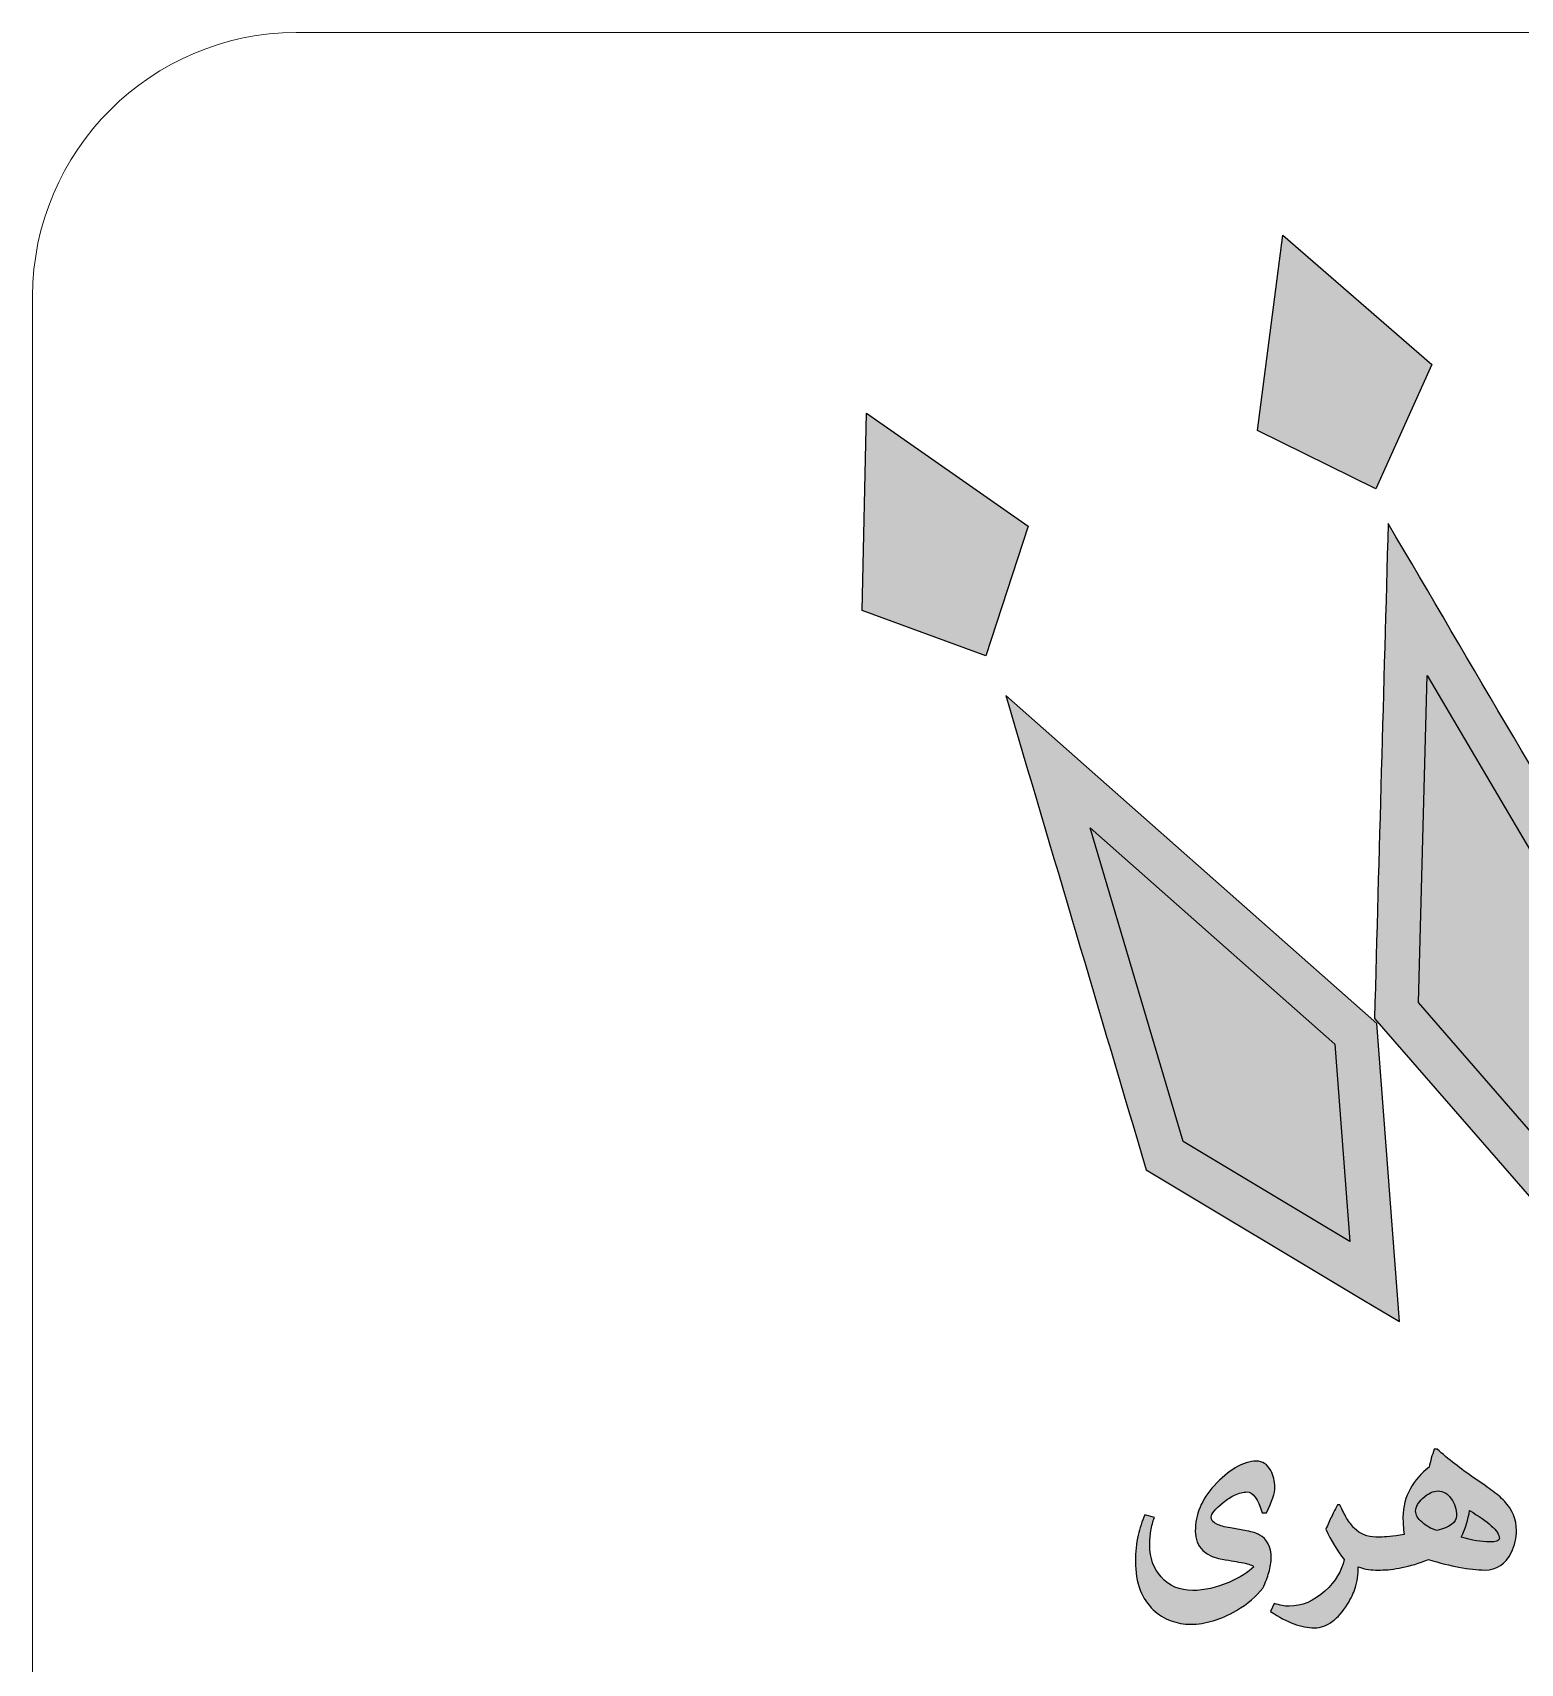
# Model space of a CAD drawing. Header units: millimetres. Extents: x -131.9 to -92.1, y -21.3 to 18.5.
# Drawn here: x -131.88 to -114.94, y -0.09 to 18.47 of the extents above; entities that cross this region are included whole.
import ezdxf

# ---------------------------------------------------------------- set-up
doc = ezdxf.new("R2010")
doc.units = ezdxf.units.MM
doc.header["$MEASUREMENT"] = 0
doc.layers.add('Layer 1', color=7, linetype='Continuous')

msp = doc.modelspace()

# ---------------------------------------------------------------- hatches: boundary and pattern name
at = {"layer": 'Layer 1', "true_color": 0x373435}
h = msp.add_hatch(color=250, dxfattribs=at)
edge = h.paths.add_edge_path()
edge.add_spline(control_points=[(-117.9332, 13.9409), (-117.9332, 13.9409), (-116.5868, 13.2786), (-116.5868, 13.2786), (-116.5868, 13.2786), (-115.9515, 14.6936), (-115.9515, 14.6936), (-115.9515, 14.6936), (-117.6451, 16.1672), (-117.6451, 16.1672), (-117.6451, 16.1672), (-117.9332, 13.9409), (-117.9332, 13.9409)], knot_values=[0, 0, 0, 0, 0.25, 0.25, 0.25, 0.5, 0.5, 0.5, 0.75, 0.75, 0.75, 1, 1, 1, 1], degree=3, periodic=1)
h = msp.add_hatch(color=250, dxfattribs=at)
edge = h.paths.add_edge_path()
edge.add_spline(control_points=[(-122.4361, 11.8939), (-122.4361, 11.8939), (-121.0271, 11.3787), (-121.0271, 11.3787), (-121.0271, 11.3787), (-120.546, 12.8536), (-120.546, 12.8536), (-120.546, 12.8536), (-122.387, 14.1384), (-122.387, 14.1384), (-122.387, 14.1384), (-122.4361, 11.8939), (-122.4361, 11.8939)], knot_values=[0, 0, 0, 0, 0.25, 0.25, 0.25, 0.5, 0.5, 0.5, 0.75, 0.75, 0.75, 1, 1, 1, 1], degree=3, periodic=1)
h = msp.add_hatch(color=250, dxfattribs=at)
edge = h.paths.add_edge_path()
edge.add_spline(control_points=[(-114.71, 5.0751), (-114.71, 5.0751), (-116.6022, 7.2501), (-116.6022, 7.2501), (-116.5525, 9.1275), (-116.4993, 11.0048), (-116.4478, 12.8822), (-115.4951, 11.2626), (-114.5431, 9.6425), (-113.5893, 8.0236), (-113.5893, 8.0236), (-114.3972, 4.7155), (-114.3972, 4.7155), (-114.3972, 4.7155), (-114.71, 5.0751), (-114.71, 5.0751)], knot_values=[0, 0, 0, 0, 0.2, 0.2, 0.2, 0.4, 0.4, 0.4, 0.6, 0.6, 0.6, 0.8, 0.8, 0.8, 1, 1, 1, 1], degree=3, periodic=1)
h = msp.add_hatch(color=250, dxfattribs=at)
edge = h.paths.add_edge_path()
edge.add_spline(control_points=[(-116.1041, 7.431), (-116.1041, 7.431), (-114.6498, 5.7593), (-114.6498, 5.7593), (-114.6498, 5.7593), (-114.1158, 7.9465), (-114.1158, 7.9465), (-114.1158, 7.9465), (-116.0022, 11.1528), (-116.0022, 11.1528), (-116.0022, 11.1528), (-116.1041, 7.431), (-116.1041, 7.431)], knot_values=[0, 0, 0, 0, 0.25, 0.25, 0.25, 0.5, 0.5, 0.5, 0.75, 0.75, 0.75, 1, 1, 1, 1], degree=3, periodic=1)
h = msp.add_hatch(color=250, dxfattribs=at)
edge = h.paths.add_edge_path()
edge.add_spline(control_points=[(-116.727, 4.0438), (-116.727, 4.0438), (-119.2013, 5.5254), (-119.2013, 5.5254), (-119.7358, 7.3255), (-120.2679, 9.1265), (-120.8011, 10.9269), (-120.8011, 10.9269), (-116.5756, 7.1934), (-116.5756, 7.1934), (-116.5756, 7.1934), (-116.318, 3.7988), (-116.318, 3.7988), (-116.318, 3.7988), (-116.727, 4.0438), (-116.727, 4.0438)], knot_values=[0, 0, 0, 0, 0.2, 0.2, 0.2, 0.4, 0.4, 0.4, 0.6, 0.6, 0.6, 0.8, 0.8, 0.8, 1, 1, 1, 1], degree=3, periodic=1)
h = msp.add_hatch(color=250, dxfattribs=at)
edge = h.paths.add_edge_path()
edge.add_spline(control_points=[(-118.7827, 5.8495), (-118.7827, 5.8495), (-116.8829, 4.7119), (-116.8829, 4.7119), (-116.8829, 4.7119), (-117.0533, 6.9578), (-117.0533, 6.9578), (-117.0533, 6.9578), (-119.8401, 9.4202), (-119.8401, 9.4202), (-119.8401, 9.4202), (-118.7827, 5.8495), (-118.7827, 5.8495)], knot_values=[0, 0, 0, 0, 0.25, 0.25, 0.25, 0.5, 0.5, 0.5, 0.75, 0.75, 0.75, 1, 1, 1, 1], degree=3, periodic=1)
h = msp.add_hatch(color=250, dxfattribs=at)
edge = h.paths.add_edge_path()
edge.add_spline(control_points=[(-116.5617, 0.9704), (-116.5617, 0.9704), (-116.5637, 0.9704), (-116.5637, 0.9704), (-116.5637, 0.9704), (-116.5656, 0.9704), (-116.5656, 0.9704), (-116.5656, 0.9704), (-116.5932, 0.9704), (-116.5932, 0.9704), (-116.6291, 0.9704), (-116.6638, 0.9737), (-116.6986, 0.9813), (-116.7236, 0.9867), (-116.7528, 0.9943), (-116.7877, 1.0062), (-116.7877, 0.9182), (-116.7996, 0.8379), (-116.8235, 0.7629), (-116.8419, 0.7065), (-116.8713, 0.6467), (-116.9092, 0.5826), (-116.9647, 0.4968), (-117.0211, 0.4317), (-117.0798, 0.3872), (-117.145, 0.3372), (-117.2145, 0.3122), (-117.2872, 0.3122), (-117.4317, 0.3122), (-117.5979, 0.3742), (-117.7857, 0.4968), (-117.7857, 0.4968), (-117.7445, 0.5903), (-117.7445, 0.5903), (-117.6826, 0.5696), (-117.626, 0.5587), (-117.5762, 0.5587), (-117.4262, 0.5587), (-117.2905, 0.6164), (-117.1678, 0.7315), (-117.0472, 0.8412), (-116.9744, 0.9595), (-116.9494, 1.0888), (-117.0277, 1.1898), (-117.0972, 1.3049), (-117.1569, 1.4341), (-117.133, 1.4896), (-117.1112, 1.5385), (-117.0906, 1.5808), (-117.0678, 1.6297), (-117.0461, 1.6731), (-117.0233, 1.7111), (-117.0233, 1.7111), (-116.9961, 1.7111), (-116.9961, 1.7111), (-116.9691, 1.6514), (-116.9441, 1.6014), (-116.9212, 1.5613), (-116.8919, 1.5156), (-116.8625, 1.4775), (-116.8333, 1.4472), (-116.767, 1.3788), (-116.6844, 1.3451), (-116.5878, 1.3451), (-116.5878, 1.3451), (-116.5656, 1.3451), (-116.5656, 1.3451), (-116.5656, 1.3451), (-116.5637, 1.3451), (-116.5637, 1.3451), (-116.5637, 1.3451), (-116.5617, 1.3451), (-116.5617, 1.3451), (-116.5617, 1.3451), (-116.5357, 1.3451), (-116.5357, 1.3451), (-116.4846, 1.3451), (-116.3944, 1.3549), (-116.2663, 1.3744), (-116.275, 1.4505), (-116.2794, 1.5156), (-116.2794, 1.571), (-116.2783, 1.6916), (-116.2501, 1.8013), (-116.1946, 1.9), (-116.1447, 1.9923), (-116.0741, 2.0728), (-115.9818, 2.1401), (-115.9677, 2.2075), (-115.9481, 2.277), (-115.9221, 2.3476), (-115.9221, 2.3476), (-115.8906, 2.3476), (-115.8906, 2.3476), (-115.7646, 2.2336), (-115.6234, 2.1237), (-115.467, 2.0163), (-115.467, 2.0163), (-115.3703, 1.9511), (-115.3703, 1.9511), (-115.3345, 1.9261), (-115.303, 1.9033), (-115.278, 1.8849), (-115.2139, 1.8392), (-115.1628, 1.7958), (-115.1248, 1.7545), (-115.0325, 1.6557), (-114.9869, 1.5449), (-114.9869, 1.4211), (-114.9869, 1.3343), (-115.0064, 1.2516), (-115.0445, 1.1724), (-115.1097, 1.0377), (-115.2117, 0.9704), (-115.3497, 0.9704), (-115.4311, 0.9704), (-115.5289, 0.9813), (-115.6418, 1.0019), (-115.7429, 1.0226), (-115.8579, 1.0507), (-115.9894, 1.0888), (-116.0969, 1.0476), (-116.1968, 1.0171), (-116.2902, 0.9987), (-116.3782, 0.9802), (-116.4597, 0.9704), (-116.5357, 0.9704), (-116.5357, 0.9704), (-116.5617, 0.9704), (-116.5617, 0.9704)], knot_values=[0, 0, 0, 0, 0.0232558, 0.0232558, 0.0232558, 0.0465116, 0.0465116, 0.0465116, 0.0697674, 0.0697674, 0.0697674, 0.0930233, 0.0930233, 0.0930233, 0.1162791, 0.1162791, 0.1162791, 0.1395349, 0.1395349, 0.1395349, 0.1627907, 0.1627907, 0.1627907, 0.1860465, 0.1860465, 0.1860465, 0.2093023, 0.2093023, 0.2093023, 0.2325581, 0.2325581, 0.2325581, 0.255814, 0.255814, 0.255814, 0.2790698, 0.2790698, 0.2790698, 0.3023256, 0.3023256, 0.3023256, 0.3255814, 0.3255814, 0.3255814, 0.3488372, 0.3488372, 0.3488372, 0.372093, 0.372093, 0.372093, 0.3953488, 0.3953488, 0.3953488, 0.4186047, 0.4186047, 0.4186047, 0.4418605, 0.4418605, 0.4418605, 0.4651163, 0.4651163, 0.4651163, 0.4883721, 0.4883721, 0.4883721, 0.5116279, 0.5116279, 0.5116279, 0.5348837, 0.5348837, 0.5348837, 0.5581395, 0.5581395, 0.5581395, 0.5813953, 0.5813953, 0.5813953, 0.6046512, 0.6046512, 0.6046512, 0.627907, 0.627907, 0.627907, 0.6511628, 0.6511628, 0.6511628, 0.6744186, 0.6744186, 0.6744186, 0.6976744, 0.6976744, 0.6976744, 0.7209302, 0.7209302, 0.7209302, 0.744186, 0.744186, 0.744186, 0.7674419, 0.7674419, 0.7674419, 0.7906977, 0.7906977, 0.7906977, 0.8139535, 0.8139535, 0.8139535, 0.8372093, 0.8372093, 0.8372093, 0.8604651, 0.8604651, 0.8604651, 0.8837209, 0.8837209, 0.8837209, 0.9069767, 0.9069767, 0.9069767, 0.9302326, 0.9302326, 0.9302326, 0.9534884, 0.9534884, 0.9534884, 0.9767442, 0.9767442, 0.9767442, 1, 1, 1, 1], degree=3, periodic=1)
h = msp.add_hatch(color=250, dxfattribs=at)
edge = h.paths.add_edge_path()
edge.add_spline(control_points=[(-117.8804, 1.6231), (-117.9293, 1.7806), (-117.9879, 1.8588), (-118.0563, 1.8588), (-118.0975, 1.8588), (-118.1442, 1.8469), (-118.1953, 1.823), (-118.2388, 1.8023), (-118.2822, 1.7741), (-118.3256, 1.7394), (-118.4169, 1.6644), (-118.4625, 1.6089), (-118.4625, 1.5732), (-118.4625, 1.5406), (-118.4408, 1.5135), (-118.3973, 1.4928), (-118.3637, 1.4765), (-118.3116, 1.4613), (-118.242, 1.4494), (-118.242, 1.4494), (-118.0585, 1.4179), (-118.0585, 1.4179), (-117.9922, 1.4038), (-117.9444, 1.3885), (-117.9141, 1.3722), (-117.8239, 1.3222), (-117.7783, 1.2354), (-117.7783, 1.1105), (-117.7783, 1.0605), (-117.788, 1.004), (-117.8065, 0.9421), (-117.8207, 0.8901), (-117.8435, 0.8303), (-117.8749, 0.7629), (-117.9477, 0.6695), (-118.0477, 0.5848), (-118.1747, 0.5099), (-118.3539, 0.4056), (-118.5276, 0.3536), (-118.6961, 0.3536), (-118.7731, 0.3536), (-118.8481, 0.3665), (-118.9187, 0.3926), (-118.9957, 0.4209), (-119.0631, 0.4621), (-119.1207, 0.5175), (-119.1848, 0.5794), (-119.2337, 0.6532), (-119.2695, 0.7401), (-119.3063, 0.8368), (-119.3249, 0.9476), (-119.3249, 1.0713), (-119.3249, 1.1768), (-119.314, 1.2744), (-119.2934, 1.3668), (-119.276, 1.4461), (-119.2499, 1.5243), (-119.2162, 1.6003), (-119.2162, 1.6003), (-119.1076, 1.5688), (-119.1076, 1.5688), (-119.126, 1.5221), (-119.1402, 1.4711), (-119.1489, 1.4135), (-119.1565, 1.3668), (-119.1609, 1.3125), (-119.1609, 1.2527), (-119.1609, 1.1083), (-119.1174, 0.9877), (-119.0316, 0.8921), (-118.9415, 0.789), (-118.822, 0.7379), (-118.6721, 0.7379), (-118.5386, 0.7379), (-118.4017, 0.7684), (-118.2605, 0.8303), (-118.1345, 0.8857), (-118.04, 0.9443), (-117.9781, 1.0062), (-117.9781, 1.0116), (-117.9868, 1.0193), (-118.0042, 1.0268), (-118.0194, 1.0323), (-118.0422, 1.0399), (-118.0736, 1.0476), (-118.1008, 1.0529), (-118.1356, 1.0594), (-118.1769, 1.066), (-118.2105, 1.0713), (-118.2508, 1.079), (-118.2995, 1.0866), (-118.5287, 1.1202), (-118.6428, 1.2288), (-118.6428, 1.4124), (-118.6428, 1.6025), (-118.5711, 1.7752), (-118.4267, 1.9305), (-118.3452, 2.0184), (-118.2659, 2.0869), (-118.1877, 2.1336), (-118.103, 2.1847), (-118.0227, 2.2107), (-117.9477, 2.2107), (-117.8771, 2.2107), (-117.8218, 2.1748), (-117.7837, 2.102), (-117.7522, 2.0445), (-117.7371, 1.9816), (-117.7371, 1.9131), (-117.7371, 1.8469), (-117.7696, 1.7502), (-117.8336, 1.6231), (-117.8336, 1.6231), (-117.8804, 1.6231), (-117.8804, 1.6231)], knot_values=[0, 0, 0, 0, 0.0263158, 0.0263158, 0.0263158, 0.0526316, 0.0526316, 0.0526316, 0.0789474, 0.0789474, 0.0789474, 0.1052632, 0.1052632, 0.1052632, 0.1315789, 0.1315789, 0.1315789, 0.1578947, 0.1578947, 0.1578947, 0.1842105, 0.1842105, 0.1842105, 0.2105263, 0.2105263, 0.2105263, 0.2368421, 0.2368421, 0.2368421, 0.2631579, 0.2631579, 0.2631579, 0.2894737, 0.2894737, 0.2894737, 0.3157895, 0.3157895, 0.3157895, 0.3421053, 0.3421053, 0.3421053, 0.3684211, 0.3684211, 0.3684211, 0.3947368, 0.3947368, 0.3947368, 0.4210526, 0.4210526, 0.4210526, 0.4473684, 0.4473684, 0.4473684, 0.4736842, 0.4736842, 0.4736842, 0.5, 0.5, 0.5, 0.5263158, 0.5263158, 0.5263158, 0.5526316, 0.5526316, 0.5526316, 0.5789474, 0.5789474, 0.5789474, 0.6052632, 0.6052632, 0.6052632, 0.6315789, 0.6315789, 0.6315789, 0.6578947, 0.6578947, 0.6578947, 0.6842105, 0.6842105, 0.6842105, 0.7105263, 0.7105263, 0.7105263, 0.7368421, 0.7368421, 0.7368421, 0.7631579, 0.7631579, 0.7631579, 0.7894737, 0.7894737, 0.7894737, 0.8157895, 0.8157895, 0.8157895, 0.8421053, 0.8421053, 0.8421053, 0.8684211, 0.8684211, 0.8684211, 0.8947368, 0.8947368, 0.8947368, 0.9210526, 0.9210526, 0.9210526, 0.9473684, 0.9473684, 0.9473684, 0.9736842, 0.9736842, 0.9736842, 1, 1, 1, 1], degree=3, periodic=1)
h = msp.add_hatch(color=250, dxfattribs=at)
edge = h.paths.add_edge_path()
edge.add_spline(control_points=[(-115.669, 1.5872), (-115.669, 1.66), (-115.6896, 1.7252), (-115.7309, 1.7828), (-115.7732, 1.8414), (-115.8232, 1.8708), (-115.8787, 1.8708), (-115.9362, 1.8708), (-115.9937, 1.8436), (-116.0513, 1.7892), (-116.1066, 1.7383), (-116.1349, 1.6905), (-116.1349, 1.6438), (-116.1349, 1.5992), (-116.111, 1.5558), (-116.0621, 1.5135), (-116.0154, 1.4733), (-115.9601, 1.4418), (-115.8938, 1.4211), (-115.744, 1.4547), (-115.669, 1.5102), (-115.669, 1.5872)], knot_values=[0, 0, 0, 0, 0.1428571, 0.1428571, 0.1428571, 0.2857143, 0.2857143, 0.2857143, 0.4285714, 0.4285714, 0.4285714, 0.5714286, 0.5714286, 0.5714286, 0.7142857, 0.7142857, 0.7142857, 0.8571429, 0.8571429, 0.8571429, 1, 1, 1, 1], degree=3, periodic=1)
h = msp.add_hatch(color=250, dxfattribs=at)
edge = h.paths.add_edge_path()
edge.add_spline(control_points=[(-115.2933, 1.2908), (-115.2183, 1.2908), (-115.1814, 1.3038), (-115.1814, 1.331), (-115.1814, 1.3711), (-115.2128, 1.42), (-115.2747, 1.4754), (-115.3301, 1.5254), (-115.4126, 1.583), (-115.5212, 1.6481), (-115.5354, 1.5493), (-115.5669, 1.4483), (-115.6168, 1.3451), (-115.4942, 1.3093), (-115.3856, 1.2908), (-115.2933, 1.2908)], knot_values=[0, 0, 0, 0, 0.2, 0.2, 0.2, 0.4, 0.4, 0.4, 0.6, 0.6, 0.6, 0.8, 0.8, 0.8, 1, 1, 1, 1], degree=3, periodic=1)

# ---------------------------------------------------------------- linework, layer by layer
at = {"layer": 'Layer 1', "color": 250, "lineweight": 18}
msp.add_open_spline([(-128.8774, 18.4715), (-128.8774, 18.4715), (-95.0772, 18.4715), (-95.0772, 18.4715), (-93.4273, 18.4715), (-92.0773, 17.1215), (-92.0773, 15.4715), (-92.0773, 15.4715), (-92.0773, -18.3285), (-92.0773, -18.3285), (-92.0773, -19.9785), (-93.4273, -21.3285), (-95.0772, -21.3285), (-95.0772, -21.3285), (-128.8774, -21.3285), (-128.8774, -21.3285), (-130.5273, -21.3285), (-131.8773, -19.9785), (-131.8773, -18.3285), (-131.8773, -18.3285), (-131.8773, 15.4715), (-131.8773, 15.4715), (-131.8773, 17.1215), (-130.5273, 18.4715), (-128.8774, 18.4715)], degree=3, knots=[0, 0, 0, 0, 0.125, 0.125, 0.125, 0.25, 0.25, 0.25, 0.375, 0.375, 0.375, 0.5, 0.5, 0.5, 0.625, 0.625, 0.625, 0.75, 0.75, 0.75, 0.875, 0.875, 0.875, 1, 1, 1, 1], dxfattribs=at)
at = {"layer": 'Layer 1', "color": 250}
for points, knots in [([(-117.9332, 13.9409), (-117.9332, 13.9409), (-116.5868, 13.2786), (-116.5868, 13.2786), (-116.5868, 13.2786), (-115.9515, 14.6936), (-115.9515, 14.6936), (-115.9515, 14.6936), (-117.6451, 16.1672), (-117.6451, 16.1672), (-117.6451, 16.1672), (-117.9332, 13.9409), (-117.9332, 13.9409)], [0, 0, 0, 0, 0.25, 0.25, 0.25, 0.5, 0.5, 0.5, 0.75, 0.75, 0.75, 1, 1, 1, 1]), ([(-122.4361, 11.8939), (-122.4361, 11.8939), (-121.0271, 11.3787), (-121.0271, 11.3787), (-121.0271, 11.3787), (-120.546, 12.8536), (-120.546, 12.8536), (-120.546, 12.8536), (-122.387, 14.1384), (-122.387, 14.1384), (-122.387, 14.1384), (-122.4361, 11.8939), (-122.4361, 11.8939)], [0, 0, 0, 0, 0.25, 0.25, 0.25, 0.5, 0.5, 0.5, 0.75, 0.75, 0.75, 1, 1, 1, 1]), ([(-114.71, 5.0751), (-114.71, 5.0751), (-116.6022, 7.2501), (-116.6022, 7.2501), (-116.5525, 9.1275), (-116.4993, 11.0048), (-116.4478, 12.8822), (-115.4951, 11.2626), (-114.5431, 9.6425), (-113.5893, 8.0236), (-113.5893, 8.0236), (-114.3972, 4.7155), (-114.3972, 4.7155), (-114.3972, 4.7155), (-114.71, 5.0751), (-114.71, 5.0751)], [0, 0, 0, 0, 0.2, 0.2, 0.2, 0.4, 0.4, 0.4, 0.6, 0.6, 0.6, 0.8, 0.8, 0.8, 1, 1, 1, 1]), ([(-116.1041, 7.431), (-116.1041, 7.431), (-114.6498, 5.7593), (-114.6498, 5.7593), (-114.6498, 5.7593), (-114.1158, 7.9465), (-114.1158, 7.9465), (-114.1158, 7.9465), (-116.0022, 11.1528), (-116.0022, 11.1528), (-116.0022, 11.1528), (-116.1041, 7.431), (-116.1041, 7.431)], [0, 0, 0, 0, 0.25, 0.25, 0.25, 0.5, 0.5, 0.5, 0.75, 0.75, 0.75, 1, 1, 1, 1]), ([(-116.727, 4.0438), (-116.727, 4.0438), (-119.2013, 5.5254), (-119.2013, 5.5254), (-119.7358, 7.3255), (-120.2679, 9.1265), (-120.8011, 10.9269), (-120.8011, 10.9269), (-116.5756, 7.1934), (-116.5756, 7.1934), (-116.5756, 7.1934), (-116.318, 3.7988), (-116.318, 3.7988), (-116.318, 3.7988), (-116.727, 4.0438), (-116.727, 4.0438)], [0, 0, 0, 0, 0.2, 0.2, 0.2, 0.4, 0.4, 0.4, 0.6, 0.6, 0.6, 0.8, 0.8, 0.8, 1, 1, 1, 1]), ([(-118.7827, 5.8495), (-118.7827, 5.8495), (-116.8829, 4.7119), (-116.8829, 4.7119), (-116.8829, 4.7119), (-117.0533, 6.9578), (-117.0533, 6.9578), (-117.0533, 6.9578), (-119.8401, 9.4202), (-119.8401, 9.4202), (-119.8401, 9.4202), (-118.7827, 5.8495), (-118.7827, 5.8495)], [0, 0, 0, 0, 0.25, 0.25, 0.25, 0.5, 0.5, 0.5, 0.75, 0.75, 0.75, 1, 1, 1, 1]), ([(-116.5617, 0.9704), (-116.5617, 0.9704), (-116.5637, 0.9704), (-116.5637, 0.9704), (-116.5637, 0.9704), (-116.5656, 0.9704), (-116.5656, 0.9704), (-116.5656, 0.9704), (-116.5932, 0.9704), (-116.5932, 0.9704), (-116.6291, 0.9704), (-116.6638, 0.9737), (-116.6986, 0.9813), (-116.7236, 0.9867), (-116.7528, 0.9943), (-116.7877, 1.0062), (-116.7877, 0.9182), (-116.7996, 0.8379), (-116.8235, 0.7629), (-116.8419, 0.7065), (-116.8713, 0.6467), (-116.9092, 0.5826), (-116.9647, 0.4968), (-117.0211, 0.4317), (-117.0798, 0.3872), (-117.145, 0.3372), (-117.2145, 0.3122), (-117.2872, 0.3122), (-117.4317, 0.3122), (-117.5979, 0.3742), (-117.7857, 0.4968), (-117.7857, 0.4968), (-117.7445, 0.5903), (-117.7445, 0.5903), (-117.6826, 0.5696), (-117.626, 0.5587), (-117.5762, 0.5587), (-117.4262, 0.5587), (-117.2905, 0.6164), (-117.1678, 0.7315), (-117.0472, 0.8412), (-116.9744, 0.9595), (-116.9494, 1.0888), (-117.0277, 1.1898), (-117.0972, 1.3049), (-117.1569, 1.4341), (-117.133, 1.4896), (-117.1112, 1.5385), (-117.0906, 1.5808), (-117.0678, 1.6297), (-117.0461, 1.6731), (-117.0233, 1.7111), (-117.0233, 1.7111), (-116.9961, 1.7111), (-116.9961, 1.7111), (-116.9691, 1.6514), (-116.9441, 1.6014), (-116.9212, 1.5613), (-116.8919, 1.5156), (-116.8625, 1.4775), (-116.8333, 1.4472), (-116.767, 1.3788), (-116.6844, 1.3451), (-116.5878, 1.3451), (-116.5878, 1.3451), (-116.5656, 1.3451), (-116.5656, 1.3451), (-116.5656, 1.3451), (-116.5637, 1.3451), (-116.5637, 1.3451), (-116.5637, 1.3451), (-116.5617, 1.3451), (-116.5617, 1.3451), (-116.5617, 1.3451), (-116.5357, 1.3451), (-116.5357, 1.3451), (-116.4846, 1.3451), (-116.3944, 1.3549), (-116.2663, 1.3744), (-116.275, 1.4505), (-116.2794, 1.5156), (-116.2794, 1.571), (-116.2783, 1.6916), (-116.2501, 1.8013), (-116.1946, 1.9), (-116.1447, 1.9923), (-116.0741, 2.0728), (-115.9818, 2.1401), (-115.9677, 2.2075), (-115.9481, 2.277), (-115.9221, 2.3476), (-115.9221, 2.3476), (-115.8906, 2.3476), (-115.8906, 2.3476), (-115.7646, 2.2336), (-115.6234, 2.1237), (-115.467, 2.0163), (-115.467, 2.0163), (-115.3703, 1.9511), (-115.3703, 1.9511), (-115.3345, 1.9261), (-115.303, 1.9033), (-115.278, 1.8849), (-115.2139, 1.8392), (-115.1628, 1.7958), (-115.1248, 1.7545), (-115.0325, 1.6557), (-114.9869, 1.5449), (-114.9869, 1.4211), (-114.9869, 1.3343), (-115.0064, 1.2516), (-115.0445, 1.1724), (-115.1097, 1.0377), (-115.2117, 0.9704), (-115.3497, 0.9704), (-115.4311, 0.9704), (-115.5289, 0.9813), (-115.6418, 1.0019), (-115.7429, 1.0226), (-115.8579, 1.0507), (-115.9894, 1.0888), (-116.0969, 1.0476), (-116.1968, 1.0171), (-116.2902, 0.9987), (-116.3782, 0.9802), (-116.4597, 0.9704), (-116.5357, 0.9704), (-116.5357, 0.9704), (-116.5617, 0.9704), (-116.5617, 0.9704)], [0, 0, 0, 0, 0.0232558, 0.0232558, 0.0232558, 0.0465116, 0.0465116, 0.0465116, 0.0697674, 0.0697674, 0.0697674, 0.0930233, 0.0930233, 0.0930233, 0.1162791, 0.1162791, 0.1162791, 0.1395349, 0.1395349, 0.1395349, 0.1627907, 0.1627907, 0.1627907, 0.1860465, 0.1860465, 0.1860465, 0.2093023, 0.2093023, 0.2093023, 0.2325581, 0.2325581, 0.2325581, 0.255814, 0.255814, 0.255814, 0.2790698, 0.2790698, 0.2790698, 0.3023256, 0.3023256, 0.3023256, 0.3255814, 0.3255814, 0.3255814, 0.3488372, 0.3488372, 0.3488372, 0.372093, 0.372093, 0.372093, 0.3953488, 0.3953488, 0.3953488, 0.4186047, 0.4186047, 0.4186047, 0.4418605, 0.4418605, 0.4418605, 0.4651163, 0.4651163, 0.4651163, 0.4883721, 0.4883721, 0.4883721, 0.5116279, 0.5116279, 0.5116279, 0.5348837, 0.5348837, 0.5348837, 0.5581395, 0.5581395, 0.5581395, 0.5813953, 0.5813953, 0.5813953, 0.6046512, 0.6046512, 0.6046512, 0.627907, 0.627907, 0.627907, 0.6511628, 0.6511628, 0.6511628, 0.6744186, 0.6744186, 0.6744186, 0.6976744, 0.6976744, 0.6976744, 0.7209302, 0.7209302, 0.7209302, 0.744186, 0.744186, 0.744186, 0.7674419, 0.7674419, 0.7674419, 0.7906977, 0.7906977, 0.7906977, 0.8139535, 0.8139535, 0.8139535, 0.8372093, 0.8372093, 0.8372093, 0.8604651, 0.8604651, 0.8604651, 0.8837209, 0.8837209, 0.8837209, 0.9069767, 0.9069767, 0.9069767, 0.9302326, 0.9302326, 0.9302326, 0.9534884, 0.9534884, 0.9534884, 0.9767442, 0.9767442, 0.9767442, 1, 1, 1, 1]), ([(-117.8804, 1.6231), (-117.9293, 1.7806), (-117.9879, 1.8588), (-118.0563, 1.8588), (-118.0975, 1.8588), (-118.1442, 1.8469), (-118.1953, 1.823), (-118.2388, 1.8023), (-118.2822, 1.7741), (-118.3256, 1.7394), (-118.4169, 1.6644), (-118.4625, 1.6089), (-118.4625, 1.5732), (-118.4625, 1.5406), (-118.4408, 1.5135), (-118.3973, 1.4928), (-118.3637, 1.4765), (-118.3116, 1.4613), (-118.242, 1.4494), (-118.242, 1.4494), (-118.0585, 1.4179), (-118.0585, 1.4179), (-117.9922, 1.4038), (-117.9444, 1.3885), (-117.9141, 1.3722), (-117.8239, 1.3222), (-117.7783, 1.2354), (-117.7783, 1.1105), (-117.7783, 1.0605), (-117.788, 1.004), (-117.8065, 0.9421), (-117.8207, 0.8901), (-117.8435, 0.8303), (-117.8749, 0.7629), (-117.9477, 0.6695), (-118.0477, 0.5848), (-118.1747, 0.5099), (-118.3539, 0.4056), (-118.5276, 0.3536), (-118.6961, 0.3536), (-118.7731, 0.3536), (-118.8481, 0.3665), (-118.9187, 0.3926), (-118.9957, 0.4209), (-119.0631, 0.4621), (-119.1207, 0.5175), (-119.1848, 0.5794), (-119.2337, 0.6532), (-119.2695, 0.7401), (-119.3063, 0.8368), (-119.3249, 0.9476), (-119.3249, 1.0713), (-119.3249, 1.1768), (-119.314, 1.2744), (-119.2934, 1.3668), (-119.276, 1.4461), (-119.2499, 1.5243), (-119.2162, 1.6003), (-119.2162, 1.6003), (-119.1076, 1.5688), (-119.1076, 1.5688), (-119.126, 1.5221), (-119.1402, 1.4711), (-119.1489, 1.4135), (-119.1565, 1.3668), (-119.1609, 1.3125), (-119.1609, 1.2527), (-119.1609, 1.1083), (-119.1174, 0.9877), (-119.0316, 0.8921), (-118.9415, 0.789), (-118.822, 0.7379), (-118.6721, 0.7379), (-118.5386, 0.7379), (-118.4017, 0.7684), (-118.2605, 0.8303), (-118.1345, 0.8857), (-118.04, 0.9443), (-117.9781, 1.0062), (-117.9781, 1.0116), (-117.9868, 1.0193), (-118.0042, 1.0268), (-118.0194, 1.0323), (-118.0422, 1.0399), (-118.0736, 1.0476), (-118.1008, 1.0529), (-118.1356, 1.0594), (-118.1769, 1.066), (-118.2105, 1.0713), (-118.2508, 1.079), (-118.2995, 1.0866), (-118.5287, 1.1202), (-118.6428, 1.2288), (-118.6428, 1.4124), (-118.6428, 1.6025), (-118.5711, 1.7752), (-118.4267, 1.9305), (-118.3452, 2.0184), (-118.2659, 2.0869), (-118.1877, 2.1336), (-118.103, 2.1847), (-118.0227, 2.2107), (-117.9477, 2.2107), (-117.8771, 2.2107), (-117.8218, 2.1748), (-117.7837, 2.102), (-117.7522, 2.0445), (-117.7371, 1.9816), (-117.7371, 1.9131), (-117.7371, 1.8469), (-117.7696, 1.7502), (-117.8336, 1.6231), (-117.8336, 1.6231), (-117.8804, 1.6231), (-117.8804, 1.6231)], [0, 0, 0, 0, 0.0263158, 0.0263158, 0.0263158, 0.0526316, 0.0526316, 0.0526316, 0.0789474, 0.0789474, 0.0789474, 0.1052632, 0.1052632, 0.1052632, 0.1315789, 0.1315789, 0.1315789, 0.1578947, 0.1578947, 0.1578947, 0.1842105, 0.1842105, 0.1842105, 0.2105263, 0.2105263, 0.2105263, 0.2368421, 0.2368421, 0.2368421, 0.2631579, 0.2631579, 0.2631579, 0.2894737, 0.2894737, 0.2894737, 0.3157895, 0.3157895, 0.3157895, 0.3421053, 0.3421053, 0.3421053, 0.3684211, 0.3684211, 0.3684211, 0.3947368, 0.3947368, 0.3947368, 0.4210526, 0.4210526, 0.4210526, 0.4473684, 0.4473684, 0.4473684, 0.4736842, 0.4736842, 0.4736842, 0.5, 0.5, 0.5, 0.5263158, 0.5263158, 0.5263158, 0.5526316, 0.5526316, 0.5526316, 0.5789474, 0.5789474, 0.5789474, 0.6052632, 0.6052632, 0.6052632, 0.6315789, 0.6315789, 0.6315789, 0.6578947, 0.6578947, 0.6578947, 0.6842105, 0.6842105, 0.6842105, 0.7105263, 0.7105263, 0.7105263, 0.7368421, 0.7368421, 0.7368421, 0.7631579, 0.7631579, 0.7631579, 0.7894737, 0.7894737, 0.7894737, 0.8157895, 0.8157895, 0.8157895, 0.8421053, 0.8421053, 0.8421053, 0.8684211, 0.8684211, 0.8684211, 0.8947368, 0.8947368, 0.8947368, 0.9210526, 0.9210526, 0.9210526, 0.9473684, 0.9473684, 0.9473684, 0.9736842, 0.9736842, 0.9736842, 1, 1, 1, 1]), ([(-115.669, 1.5872), (-115.669, 1.66), (-115.6896, 1.7252), (-115.7309, 1.7828), (-115.7732, 1.8414), (-115.8232, 1.8708), (-115.8787, 1.8708), (-115.9362, 1.8708), (-115.9937, 1.8436), (-116.0513, 1.7892), (-116.1066, 1.7383), (-116.1349, 1.6905), (-116.1349, 1.6438), (-116.1349, 1.5992), (-116.111, 1.5558), (-116.0621, 1.5135), (-116.0154, 1.4733), (-115.9601, 1.4418), (-115.8938, 1.4211), (-115.744, 1.4547), (-115.669, 1.5102), (-115.669, 1.5872)], [0, 0, 0, 0, 0.1428571, 0.1428571, 0.1428571, 0.2857143, 0.2857143, 0.2857143, 0.4285714, 0.4285714, 0.4285714, 0.5714286, 0.5714286, 0.5714286, 0.7142857, 0.7142857, 0.7142857, 0.8571429, 0.8571429, 0.8571429, 1, 1, 1, 1]), ([(-115.2933, 1.2908), (-115.2183, 1.2908), (-115.1814, 1.3038), (-115.1814, 1.331), (-115.1814, 1.3711), (-115.2128, 1.42), (-115.2747, 1.4754), (-115.3301, 1.5254), (-115.4126, 1.583), (-115.5212, 1.6481), (-115.5354, 1.5493), (-115.5669, 1.4483), (-115.6168, 1.3451), (-115.4942, 1.3093), (-115.3856, 1.2908), (-115.2933, 1.2908)], [0, 0, 0, 0, 0.2, 0.2, 0.2, 0.4, 0.4, 0.4, 0.6, 0.6, 0.6, 0.8, 0.8, 0.8, 1, 1, 1, 1])]:
    msp.add_open_spline(points, degree=3, knots=knots, dxfattribs=at)

doc.saveas('drawing.dxf')
